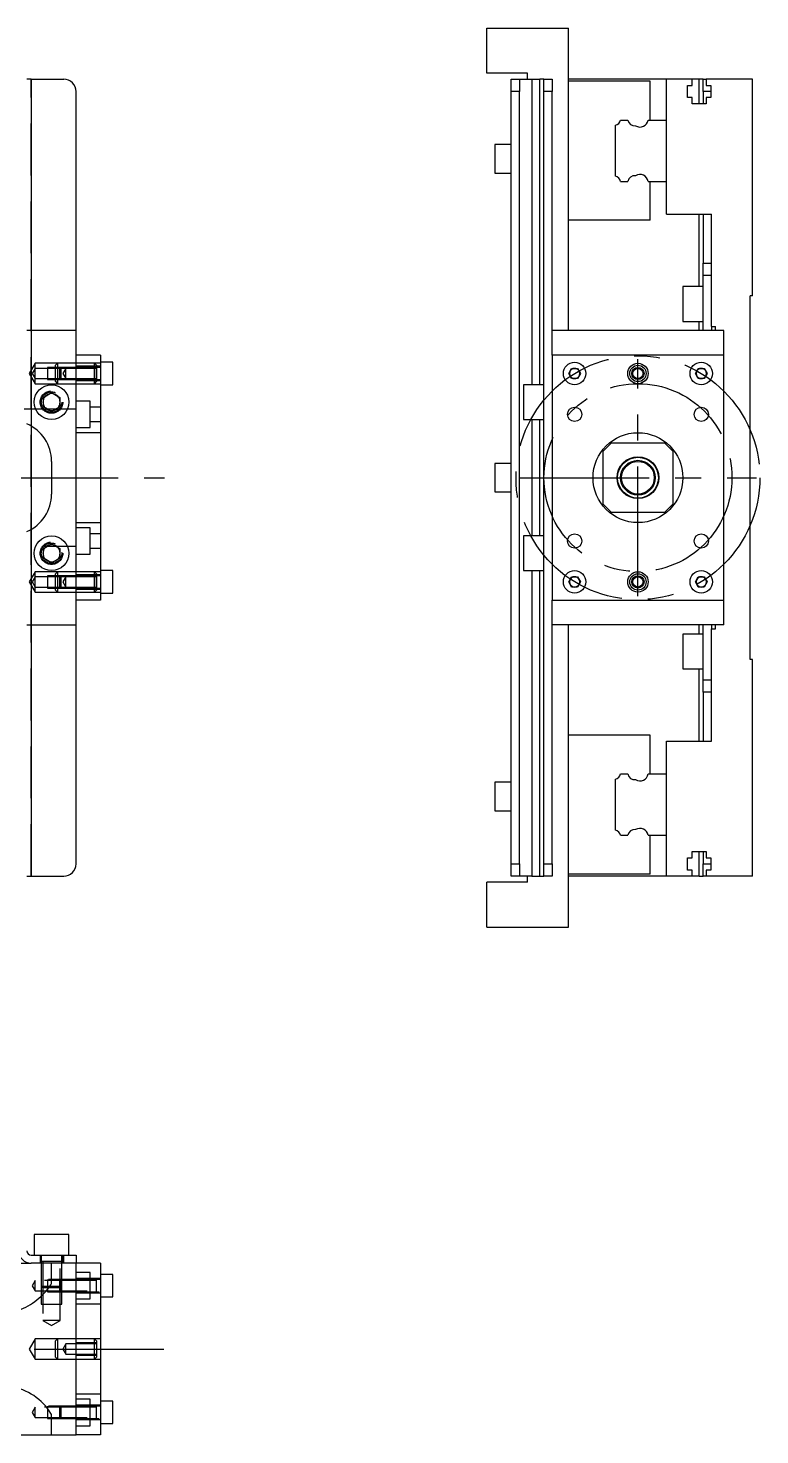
# Model space of a CAD drawing. Extents: x -28 to 973, y -270 to 112.
# Drawn here: x 794.3 to 973.4, y -234.2 to 110 of the extents above; entities that cross this region are included whole.
import ezdxf

# ---------------------------------------------------------------- set-up
doc = ezdxf.new("R2010")
doc.units = 0
doc.linetypes.add('CENTER', pattern=[50.8, 31.75, -6.35, 6.35, -6.35])
doc.linetypes.add('DASHED', pattern=[19.05, 12.7, -6.35])
doc.layers.get('0').update_dxf_attribs({"linetype": 'CONTINUOUS'})
doc.layers.add('CENTER', color=1, linetype='CENTER')

msp = doc.modelspace()

# ---------------------------------------------------------------- linework, layer by layer
at = {"color": 7, "linetype": 'CONTINUOUS'}
for p, q in [((906.53, 99), (906.53, 110)), ((906.53, 110), (926.53, 110)), ((926.53, 36), (926.53, 110)), ((795, 97.5), (794, 97.5)), ((795, 97.5), (795, -97.5)), ((795, 97.5), (803, 97.5)), ((916.53, 99), (906.53, 99)), ((912.53, 97.5), (914.53, 97.5)), ((912.53, 94.5), (912.53, 97.5)), ((914.53, 97.5), (917.53, 97.5)), ((914.53, 97.5), (914.53, 94.5)), ((916.53, 97.5), (916.53, 99)), ((917.53, 97.5), (917.53, 22.75)), ((917.53, 97.5), (919.53, 97.5)), ((919.53, 22.75), (919.53, 97.5)), ((920.53, 97.5), (919.53, 97.5)), ((920.53, 97.5), (922.53, 97.5)), ((920.53, 94.5), (920.53, 97.5)), ((922.53, 97.5), (922.53, 94.5)), ((950.53, 97.5), (926.53, 97.5)), ((946.53, 97), (926.53, 97)), ((946.53, 87.5), (946.53, 97)), ((950.53, 87.5), (950.53, 97.5)), ((956.83, 97.5), (950.53, 97.5)), ((958.53, 97.5), (956.83, 97.5)), ((956.83, 96), (956.83, 97.5)), ((958.53, 91.5), (958.53, 97.5)), ((959.53, 97.5), (958.53, 97.5)), ((959.53, 97.5), (960.23, 97.5)), ((959.53, 94.5), (959.53, 97.5)), ((960.23, 97.5), (960.23, 96)), ((971.53, 97.5), (960.23, 97.5)), ((971.53, 44.5), (971.53, 97.5)), ((806, -94.5), (806, 94.5)), ((914.53, 94.5), (912.53, 94.5)), ((912.53, -94.5), (912.53, 94.5)), ((914.53, -94.5), (914.53, 94.5)), ((920.53, -94.5), (920.53, 94.5)), ((922.53, 94.5), (920.53, 94.5)), ((922.53, 36), (922.53, 94.5)), ((955.68, 96), (956.83, 96)), ((955.68, 93), (955.68, 96)), ((956.83, 93), (955.68, 93)), ((956.83, 91.5), (956.83, 93)), ((961.38, 94.5), (959.53, 94.5)), ((959.53, 94.5), (959.53, 91.5)), ((960.23, 96), (961.38, 96)), ((960.23, 93), (960.23, 91.5)), ((961.38, 93), (960.23, 93)), ((961.38, 96), (961.38, 93)), ((960.23, 91.5), (956.83, 91.5)), ((938.03, 73.752272), (938.03, 86.247728)), ((939.282272, 87.5), (941.05668, 87.5)), ((946.007372, 87.5), (950.53, 87.5)), ((950.53, 72.5), (950.53, 87.5)), ((950.53, 72.5), (950.53, 87.5)), ((908.53, 81.5), (908.53, 78)), ((912.53, 81.5), (908.53, 81.5)), ((908.53, 78), (908.53, 74.5)), ((908.53, 74.5), (912.53, 74.5)), ((939.282272, 72.5), (941.05668, 72.5)), ((946.007372, 72.5), (950.53, 72.5)), ((946.53, 63), (946.53, 72.5)), ((950.53, 64.5), (950.53, 72.5)), ((946.53, 63), (926.53, 63)), ((950.53, 64.5), (961.53, 64.5)), ((958.53, 46.75), (958.53, 64.5)), ((959.53, 64.5), (959.53, 52.5)), ((961.53, 37), (961.53, 64.5)), ((959.53, 52.5), (961.53, 52.5)), ((959.53, 49.5), (959.53, 52.5)), ((961.53, 49.5), (959.53, 49.5)), ((959.53, 36), (959.53, 49.5)), ((954.53, 46.75), (954.53, 42.5)), ((959.53, 46.75), (954.53, 46.75)), ((954.53, 42.5), (954.53, 38.25)), ((971.03, -44.5), (971.03, 44.5)), ((971.53, 44.5), (971.03, 44.5)), ((954.53, 38.25), (959.53, 38.25)), ((958.53, 36), (958.53, 38.25)), ((806, -36), (806, 36)), ((922.53, 30), (922.53, 36)), ((964.53, 36), (922.53, 36)), ((922.53, 30), (922.53, 36)), ((961.53, 37), (962.53, 37)), ((961.53, 37), (961.53, 36)), ((962.53, 36), (962.53, 37)), ((964.53, 30), (964.53, 36)), ((812, 30), (806, 30)), ((812, 30), (812, -30)), ((815, 28.25), (812, 28.25)), ((815, 22.75), (815, 28.25)), ((922.53, 30), (922.53, -30)), ((964.53, 30), (922.53, 30)), ((964.53, -30), (964.53, 30)), ((926.586624, 25.5), (927.308312, 26.75)), ((927.308312, 24.25), (926.586624, 25.5)), ((927.308312, 26.75), (928.751688, 26.75)), ((928.751688, 24.25), (927.308312, 24.25)), ((928.751688, 26.75), (929.473376, 25.5)), ((929.473376, 25.5), (928.751688, 24.25)), ((957.586624, 25.5), (958.308312, 26.75)), ((958.308312, 24.25), (957.586624, 25.5)), ((958.308312, 26.75), (959.751688, 26.75)), ((959.751688, 24.25), (958.308312, 24.25)), ((959.751688, 26.75), (960.473376, 25.5)), ((960.473376, 25.5), (959.751688, 24.25)), ((798, 19.6547), (800, 20.809402)), ((800, 20.809402), (802, 19.6547)), ((811, 23.999994), (811, 24.00051)), ((812, 22.75), (815, 22.75)), ((915.53, 22.75), (915.53, 18.5)), ((920.53, 22.75), (915.53, 22.75)), ((798, 17.3453), (798, 19.6547)), ((800, 16.190598), (798, 17.3453)), ((802, 17.3453), (800, 16.190598)), ((802, 19.6547), (802, 17.3453)), ((915.53, 18.5), (915.53, 14.25)), ((915.53, 14.25), (920.53, 14.25)), ((917.53, 14.25), (917.53, -14.25)), ((919.53, -14.25), (919.53, 14.25)), ((937.03, 8.5), (935.03, 6.5)), ((937.03, 8.5), (950.03, 8.5)), ((952.03, 6.5), (950.03, 8.5)), ((908.53, 3.5), (908.53, 0)), ((912.53, 3.5), (908.53, 3.5)), ((935.03, -6.5), (935.03, 6.5)), ((952.03, 6.5), (952.03, -6.5)), ((908.53, 0), (908.53, -3.5)), ((908.53, -3.5), (912.53, -3.5)), ((935.03, -6.5), (937.03, -8.5)), ((950.03, -8.5), (952.03, -6.5)), ((950.03, -8.5), (937.03, -8.5)), ((798, -17.3453), (800, -16.190598)), ((800, -16.190598), (802, -17.3453)), ((915.53, -14.25), (915.53, -18.5)), ((920.53, -14.25), (915.53, -14.25)), ((798, -19.6547), (798, -17.3453)), ((800, -20.809402), (798, -19.6547)), ((802, -19.6547), (800, -20.809402)), ((802, -17.3453), (802, -19.6547)), ((915.53, -18.5), (915.53, -22.75)), ((815, -22.75), (812, -22.75)), ((815, -28.25), (815, -22.75)), ((915.53, -22.75), (920.53, -22.75)), ((917.53, -22.75), (917.53, -97.5)), ((919.53, -97.5), (919.53, -22.75)), ((811, -27.000006), (811, -26.99949)), ((926.586624, -25.5), (927.308312, -24.25)), ((927.308312, -26.75), (926.586624, -25.5)), ((927.308312, -24.25), (928.751688, -24.25)), ((928.751688, -26.75), (927.308312, -26.75)), ((928.751688, -24.25), (929.473376, -25.5)), ((929.473376, -25.5), (928.751688, -26.75)), ((957.586624, -25.5), (958.308312, -24.25)), ((958.308312, -26.75), (957.586624, -25.5)), ((958.308312, -24.25), (959.751688, -24.25)), ((959.751688, -26.75), (958.308312, -26.75)), ((959.751688, -24.25), (960.473376, -25.5)), ((960.473376, -25.5), (959.751688, -26.75)), ((812, -30), (806, -30)), ((812, -28.25), (815, -28.25)), ((922.53, -36), (922.53, -30)), ((922.53, -30), (964.53, -30)), ((922.53, -36), (922.53, -30)), ((964.53, -36), (964.53, -30)), ((922.53, -94.5), (922.53, -36)), ((964.53, -36), (922.53, -36)), ((926.53, -110), (926.53, -36)), ((958.53, -38.25), (958.53, -36)), ((959.53, -49.5), (959.53, -36)), ((961.53, -36), (961.53, -37)), ((961.53, -64.5), (961.53, -37)), ((961.53, -37), (962.53, -37)), ((962.53, -37), (962.53, -36)), ((954.53, -38.25), (954.53, -42.5)), ((959.53, -38.25), (954.53, -38.25)), ((954.53, -42.5), (954.53, -46.75)), ((971.53, -44.5), (971.03, -44.5)), ((971.53, -97.5), (971.53, -44.5)), ((954.53, -46.75), (959.53, -46.75)), ((958.53, -64.5), (958.53, -46.75)), ((959.53, -49.5), (961.53, -49.5)), ((959.53, -52.5), (959.53, -49.5)), ((961.53, -52.5), (959.53, -52.5)), ((959.53, -52.5), (959.53, -64.5)), ((946.53, -63), (926.53, -63)), ((946.53, -72.5), (946.53, -63)), ((950.53, -72.5), (950.53, -64.5)), ((950.53, -64.5), (961.53, -64.5)), ((908.53, -74.5), (908.53, -78)), ((912.53, -74.5), (908.53, -74.5)), ((938.03, -86.247728), (938.03, -73.752272)), ((939.282272, -72.5), (941.05668, -72.5)), ((946.007372, -72.5), (950.53, -72.5)), ((950.53, -87.5), (950.53, -72.5)), ((950.53, -87.5), (950.53, -72.5)), ((908.53, -78), (908.53, -81.5)), ((908.53, -81.5), (912.53, -81.5)), ((939.282272, -87.5), (941.05668, -87.5)), ((946.007372, -87.5), (950.53, -87.5)), ((946.53, -97), (946.53, -87.5)), ((950.53, -97.5), (950.53, -87.5)), ((956.83, -91.5), (960.23, -91.5)), ((956.83, -93), (956.83, -91.5)), ((958.53, -97.5), (958.53, -91.5)), ((959.53, -91.5), (959.53, -94.5)), ((960.23, -91.5), (960.23, -93)), ((912.53, -94.5), (914.53, -94.5)), ((912.53, -97.5), (912.53, -94.5)), ((914.53, -94.5), (914.53, -97.5)), ((920.53, -94.5), (922.53, -94.5)), ((920.53, -97.5), (920.53, -94.5)), ((922.53, -94.5), (922.53, -97.5)), ((955.68, -93), (956.83, -93)), ((955.68, -96), (955.68, -93)), ((956.83, -96), (955.68, -96)), ((956.83, -97.5), (956.83, -96)), ((959.53, -94.5), (961.38, -94.5)), ((959.53, -97.5), (959.53, -94.5)), ((960.23, -93), (961.38, -93)), ((960.23, -96), (960.23, -97.5)), ((961.38, -96), (960.23, -96)), ((961.38, -93), (961.38, -96)), ((794, -97.5), (795, -97.5)), ((795, -97.5), (803, -97.5)), ((906.53, -110), (906.53, -99)), ((916.53, -99), (906.53, -99)), ((914.53, -97.5), (912.53, -97.5)), ((917.53, -97.5), (914.53, -97.5)), ((916.53, -99), (916.53, -97.5)), ((917.53, -97.5), (919.53, -97.5)), ((919.53, -97.5), (920.53, -97.5)), ((922.53, -97.5), (920.53, -97.5)), ((946.53, -97), (926.53, -97)), ((950.53, -97.5), (926.53, -97.5)), ((956.83, -97.5), (950.53, -97.5)), ((958.53, -97.5), (956.83, -97.5)), ((958.53, -97.5), (959.53, -97.5)), ((960.23, -97.5), (959.53, -97.5)), ((971.53, -97.5), (960.23, -97.5)), ((906.53, -110), (926.53, -110)), ((804.25, -185.21), (795.75, -185.21)), ((795.75, -185.21), (795.75, -190.21)), ((804.25, -190.21), (804.25, -185.21)), ((792, -192.21), (795, -192.21)), ((795, -190.21), (803, -190.21)), ((803, -192.21), (795, -192.21)), ((803, -192.21), (803, -190.21)), ((803, -190.21), (806, -190.21)), ((806, -192.21), (803, -192.21)), ((806, -190.21), (806, -192.21)), ((812, -192.21), (806, -192.21)), ((806, -234.21), (806, -192.21)), ((812, -192.21), (812, -234.21)), ((815, -194.96), (812, -194.96)), ((815, -200.46), (815, -194.96)), ((812, -200.46), (815, -200.46)), ((815, -225.96), (812, -225.96)), ((815, -231.46), (815, -225.96)), ((812, -231.46), (815, -231.46)), ((792, -234.21), (806, -234.21)), ((812, -234.21), (806, -234.21))]:
    msp.add_line(p, q, dxfattribs=at)
at = {"color": 3, "linetype": 'DASHED'}
for p, q in [((795, -97.5), (795, 97.5)), ((806, 36), (794, 36)), ((796, 28), (794.556624, 25.5)), ((796, 26.75), (796, 28)), ((801.5, 28), (796, 28)), ((801.5, 28), (801, 27.5)), ((801.5, 28), (801.5, 26.999994)), ((806, 28), (801.5, 28)), ((810.5, 28), (806, 28)), ((810.5, 27), (810.5, 28)), ((811, 27.5), (810.5, 28)), ((812, 28), (810.5, 28)), ((794.556624, 25.5), (796, 23)), ((796, 26.75), (795.278312, 25.5)), ((795.278312, 25.5), (796, 24.25)), ((796, 24.25), (796, 26.75)), ((799, 26.75), (796, 26.75)), ((796, 23), (796, 24.25)), ((796, 24.25), (799, 24.25)), ((799, 26.999994), (799, 24.000006)), ((802.249994, 26.999994), (799, 26.999994)), ((802, 26.75), (799, 26.75)), ((799, 24.25), (802, 24.25)), ((801, 26.999994), (801, 27.5)), ((801, 24.000006), (801, 26.999994)), ((801.5, 26.999994), (801.5, 24.000006)), ((802.25, 27), (802, 26.75)), ((802, 24.25), (802, 26.75)), ((806, 26.75), (802, 26.75)), ((802, 24.25), (806, 24.25)), ((802, 24.25), (802.25, 24)), ((806, 26.999994), (802.249994, 26.999994)), ((802.25, 27), (802.25, 24)), ((806, 27), (802.25, 27)), ((803.5, 26.75), (802.778312, 25.5)), ((802.778312, 25.5), (803.5, 24.25)), ((803.5, 24.25), (803.5, 26.75)), ((812, 27.25), (806, 27.25)), ((811, 27), (806, 27)), ((811, 26.75), (806, 26.75)), ((806, 24.25), (811, 24.25)), ((810.5, 26.75), (810.5, 27)), ((810.5, 24.25), (810.5, 26.75)), ((810.5, 24), (810.5, 24.25)), ((811, 27), (810.995, 27)), ((811, 27.5), (811, 27.140536)), ((811, 27.140536), (811, 27)), ((811, 26.875392), (811, 27)), ((811, 27), (811, 26.875392)), ((812, 27), (811, 27)), ((811.005, 27), (811, 27)), ((811, 24.124608), (811, 26.875392)), ((811, 26.875392), (811, 25.498804)), ((811, 25.498804), (811, 24.124608)), ((811, 24), (811, 24.124608)), ((811, 24.124608), (811, 24)), ((796, 23), (801.5, 23)), ((799, 24.000006), (802.249994, 24.000006)), ((801, 23.5), (801, 24.000006)), ((801, 23.5), (801.5, 23)), ((801.5, 24.000006), (801.5, 23)), ((801.5, 23), (806, 23)), ((802.249994, 24.000006), (806, 24.000006)), ((802.25, 24), (806, 24)), ((806, 24), (811, 24)), ((806, 23.75), (812, 23.75)), ((806, 23), (810.5, 23)), ((810.5, 23), (810.5, 24)), ((810.5, 23), (811, 23.5)), ((810.5, 23), (812, 23)), ((810.995, 24), (811, 24)), ((811, 24), (811, 23.859464)), ((811, 24), (812, 24)), ((811, 24), (811.005, 24)), ((811, 23.859464), (811, 23.5)), ((797.5, 18.5), (797.52689, 18.865682)), ((809.5, 18.75), (806, 18.75)), ((809.5, 12.25), (809.5, 18.75)), ((812, 17.25), (809.5, 17.25)), ((806, 16.75), (760, 16.75)), ((806, 12.25), (809.5, 12.25)), ((812, 11), (806, 11)), ((809.5, 13.75), (812, 13.75)), ((800, 4), (800, -4)), ((806, -11), (812, -11)), ((809.5, -12.25), (806, -12.25)), ((809.5, -18.75), (809.5, -12.25)), ((812, -13.75), (809.5, -13.75)), ((760, -16.75), (806, -16.75)), ((802.483582, -18.213962), (802.5, -18.5)), ((806, -18.75), (809.5, -18.75)), ((809.5, -17.25), (812, -17.25)), ((796, -23), (794.556624, -25.5)), ((796, -24.25), (796, -23)), ((801.5, -23), (796, -23)), ((799, -24.000006), (799, -26.999994)), ((802.249994, -24.000006), (799, -24.000006)), ((801.5, -23), (801, -23.5)), ((801, -24.000006), (801, -23.5)), ((801, -26.999994), (801, -24.000006)), ((801.5, -23), (801.5, -24.000006)), ((806, -23), (801.5, -23)), ((801.5, -24.000006), (801.5, -26.999994)), ((802.25, -24), (802, -24.25)), ((806, -24.000006), (802.249994, -24.000006)), ((802.25, -24), (802.25, -27)), ((806, -24), (802.25, -24)), ((810.5, -23), (806, -23)), ((812, -23.75), (806, -23.75)), ((811, -24), (806, -24)), ((810.5, -24), (810.5, -23)), ((811, -23.5), (810.5, -23)), ((812, -23), (810.5, -23)), ((810.5, -24.25), (810.5, -24)), ((811, -24), (810.995, -24)), ((811, -23.5), (811, -23.859464)), ((811, -23.859464), (811, -24)), ((811, -24.124608), (811, -24)), ((811, -24), (811, -24.124608)), ((811.005, -24), (811, -24)), ((812, -24), (811, -24)), ((794.556624, -25.5), (796, -28)), ((796, -24.25), (795.278312, -25.5)), ((795.278312, -25.5), (796, -26.75)), ((796, -26.75), (796, -24.25)), ((799, -24.25), (796, -24.25)), ((796, -28), (796, -26.75)), ((796, -26.75), (799, -26.75)), ((802, -24.25), (799, -24.25)), ((799, -26.75), (802, -26.75)), ((799, -26.999994), (802.249994, -26.999994)), ((801, -27.5), (801, -26.999994)), ((801, -27.5), (801.5, -28)), ((801.5, -26.999994), (801.5, -28)), ((802, -26.75), (802, -24.25)), ((806, -24.25), (802, -24.25)), ((802, -26.75), (806, -26.75)), ((802, -26.75), (802.25, -27)), ((802.249994, -26.999994), (806, -26.999994)), ((802.25, -27), (806, -27)), ((803.5, -24.25), (802.778312, -25.5)), ((802.778312, -25.5), (803.5, -26.75)), ((803.5, -26.75), (803.5, -24.25)), ((811, -24.25), (806, -24.25)), ((806, -26.75), (811, -26.75)), ((806, -27), (811, -27)), ((806, -27.25), (812, -27.25)), ((810.5, -26.75), (810.5, -24.25)), ((810.5, -27), (810.5, -26.75)), ((810.5, -28), (810.5, -27)), ((810.5, -28), (811, -27.5)), ((810.995, -27), (811, -27)), ((811, -26.875392), (811, -24.124608)), ((811, -24.124608), (811, -25.501196)), ((811, -25.501196), (811, -26.875392)), ((811, -27), (811, -26.875392)), ((811, -26.875392), (811, -27)), ((811, -27), (811, -27.140536)), ((811, -27), (811.005, -27)), ((811, -27), (812, -27)), ((811, -27.140536), (811, -27.5)), ((796, -28), (801.5, -28)), ((801.5, -28), (806, -28)), ((806, -28), (810.5, -28)), ((810.5, -28), (812, -28)), ((794, -36), (806, -36)), ((797.25, -190.21), (797.25, -192.21)), ((802.500006, -191.81), (797.499994, -191.81)), ((797.500006, -190.21), (797.500006, -202.21)), ((797.9, -191.81), (797.9, -206.21)), ((800, -196.944622), (800, -192.21)), ((802.1, -206.21), (802.1, -191.81)), ((802.499994, -202.21), (802.499994, -190.21)), ((802.75, -192.21), (802.75, -190.21)), ((809.5, -194.46), (806, -194.46)), ((812, -195.96), (806, -195.96)), ((809.5, -200.96), (809.5, -194.46)), ((796, -196.46), (795.278312, -197.71)), ((795.278312, -197.71), (796, -198.96)), ((796, -198.96), (796, -196.46)), ((811, -196.46), (796, -196.46)), ((796, -198.96), (811, -198.96)), ((797.5, -197.81), (802.5, -197.81)), ((797.5, -197.81), (797.9, -198.21)), ((802.1, -198.21), (797.9, -198.21)), ((799, -196.210006), (799, -199.209994)), ((812, -196.210006), (799, -196.210006)), ((799, -199.209994), (812, -199.209994)), ((799.840926, -197.487602), (799.9594, -197.192522)), ((799.9594, -197.192522), (800, -196.944622)), ((802.25, -196.21), (802, -196.46)), ((802, -198.96), (802, -196.46)), ((802, -198.96), (802.25, -199.21)), ((802.1, -198.21), (802.5, -197.81)), ((802.25, -196.21), (802.25, -199.21)), ((806, -199.46), (812, -199.46)), ((811, -199.210006), (811, -196.209994)), ((797.500006, -202.21), (802.499994, -202.21)), ((806, -200.96), (809.5, -200.96)), ((812, -202.21), (806, -202.21)), ((800, -206.21), (797.9, -206.21)), ((797.9, -206.21), (800, -207.422436)), ((802.1, -206.21), (800, -206.21)), ((800, -207.422436), (802.1, -206.21)), ((796, -210.71), (794.556624, -213.21)), ((794.556624, -213.21), (796, -215.71)), ((796, -215.71), (796, -210.71)), ((801.5, -210.71), (796, -210.71)), ((801.5, -210.71), (801, -211.21)), ((801, -215.21), (801, -211.21)), ((801.5, -210.71), (801.5, -215.71)), ((806, -210.71), (801.5, -210.71)), ((803.5, -211.96), (802.778312, -213.21)), ((802.778312, -213.21), (803.5, -214.46)), ((803.5, -214.46), (803.5, -211.96)), ((806, -211.96), (803.5, -211.96)), ((810.5, -210.71), (806, -210.71)), ((811, -211.710006), (806, -211.710006)), ((811, -211.96), (806, -211.96)), ((810.5, -215.71), (810.5, -210.71)), ((811, -211.21), (810.5, -210.71)), ((812, -210.71), (810.5, -210.71)), ((811, -211.21), (811, -215.21)), ((796, -215.71), (801.5, -215.71)), ((801, -215.21), (801.5, -215.71)), ((801.5, -215.71), (806, -215.71)), ((803.5, -214.46), (806, -214.46)), ((806, -214.46), (811, -214.46)), ((806, -214.709994), (811, -214.709994)), ((806, -215.71), (810.5, -215.71)), ((810.5, -215.71), (811, -215.21)), ((810.5, -215.71), (812, -215.71)), ((806, -224.21), (812, -224.21)), ((809.5, -225.46), (806, -225.46)), ((812, -226.96), (806, -226.96)), ((809.5, -231.96), (809.5, -225.46)), ((796, -227.46), (795.278312, -228.71)), ((795.278312, -228.71), (796, -229.96)), ((796, -229.96), (796, -227.46)), ((811, -227.46), (796, -227.46)), ((796, -229.96), (811, -229.96)), ((799, -227.210006), (799, -230.209994)), ((812, -227.210006), (799, -227.210006)), ((799, -230.209994), (812, -230.209994)), ((799.96689, -229.253798), (799.86994, -228.99346)), ((800, -229.475378), (799.96689, -229.253798)), ((800, -234.21), (800, -229.475378)), ((802.25, -227.21), (802, -227.46)), ((802, -229.96), (802, -227.46)), ((802, -229.96), (802.25, -230.21)), ((802.25, -227.21), (802.25, -230.21)), ((806, -230.46), (812, -230.46)), ((811, -230.210006), (811, -227.209994)), ((806, -231.96), (809.5, -231.96))]:
    msp.add_line(p, q, dxfattribs=at)
at = {"color": 7, "linetype": 'CONTINUOUS'}
for centre, radius in [((928.03, 25.5), 2.75), ((943.53, 25.5), 2.5), ((959.03, 25.5), 2.75), ((943.53, 25.5), 2), ((943.53, 25.5), 1.25), ((800, 18.5), 4.25), ((928.03, 15.5), 1.75), ((959.03, 15.5), 1.75), ((943.53, 0), 11), ((943.53, 0), 5.125), ((943.53, 0), 5), ((943.53, 0), 4.25), ((943.53, 0), 4), ((928.03, -15.5), 1.75), ((959.03, -15.5), 1.75), ((800, -18.5), 4.25), ((928.03, -25.5), 2.75), ((943.53, -25.5), 2.5), ((943.53, -25.5), 2), ((959.03, -25.5), 2.75), ((943.53, -25.5), 1.25)]:
    msp.add_circle(centre, radius, dxfattribs=at)
at = {"color": 3, "linetype": 'CONTINUOUS'}
for centre in [(943.53, 25.5), (943.53, -25.5)]:
    msp.add_circle(centre, 1.5, dxfattribs=at)
at = {"color": 3, "linetype": 'DASHED'}
for centre, radius in [((800, 18.5), 2.75), ((800, 18.5), 2.5), ((800, -18.5), 2.75), ((800, -18.5), 2.5)]:
    msp.add_circle(centre, radius, dxfattribs=at)
at = {"color": 7, "linetype": 'CONTINUOUS'}
for centre, radius, start, end in [((803, 94.5), 3, 0, 90), ((937.63, 87.9), 1.7, 283.608961, 346.391039), ((942.73, 87.8), 1.7, 190.164249, 277.540197), ((944.03, 87.8), 2, 237.42103, 351.373073), ((937.63, 72.1), 1.7, 13.608961, 76.391039), ((942.73, 72.2), 1.7, 82.459803, 169.835751), ((944.03, 72.2), 2, 8.626927, 122.57897), ((928.03, 25.5), 1.25, 150, 180), ((928.03, 25.5), 1.25, 180, 210), ((928.03, 25.5), 1.25, 90, 150), ((928.03, 25.5), 1.25, 210, 270), ((928.03, 25.5), 1.25, 30, 90), ((928.03, 25.5), 1.25, 270, 330), ((928.03, 25.5), 1.25, 330, 30), ((959.03, 25.5), 1.25, 150, 180), ((959.03, 25.5), 1.25, 180, 210), ((959.03, 25.5), 1.25, 90, 150), ((959.03, 25.5), 1.25, 210, 270), ((959.03, 25.5), 1.25, 30, 90), ((959.03, 25.5), 1.25, 270, 330), ((959.03, 25.5), 1.25, 330, 30), ((800, 18.5), 2.1, 162.24721, 180), ((800, 18.5), 2.1, 180, 197.75279), ((800, 18.5), 2.1, 137.75279, 162.24721), ((800, 18.5), 2.1, 197.75279, 222.24721), ((800, 18.5), 2.1, 102.24721, 137.75279), ((800, 18.5), 2.1, 77.75279, 102.24721), ((800, 18.5), 2.1, 42.24721, 77.75279), ((800, 18.5), 2.1, 17.75279, 42.24721), ((800, 18.5), 2.1, 317.75279, 342.24721), ((800, 18.5), 2.1, 342.24721, 17.75279), ((800, 18.5), 2.1, 222.24721, 257.75279), ((800, 18.5), 2.1, 257.75279, 282.24721), ((800, 18.5), 2.1, 282.24721, 317.75279), ((800, -18.5), 2.1, 137.75279, 162.24721), ((800, -18.5), 2.1, 102.24721, 137.75279), ((800, -18.5), 2.1, 77.75279, 102.24721), ((800, -18.5), 2.1, 42.24721, 77.75279), ((800, -18.5), 2.1, 17.75279, 42.24721), ((800, -18.5), 2.1, 162.24721, 180), ((800, -18.5), 2.1, 180, 197.75279), ((800, -18.5), 2.1, 197.75279, 222.24721), ((800, -18.5), 2.1, 222.24721, 257.75279), ((800, -18.5), 2.1, 257.75279, 282.24721), ((800, -18.5), 2.1, 282.24721, 317.75279), ((800, -18.5), 2.1, 317.75279, 342.24721), ((800, -18.5), 2.1, 342.24721, 17.75279), ((928.03, -25.5), 1.25, 150, 180), ((928.03, -25.5), 1.25, 180, 210), ((928.03, -25.5), 1.25, 90, 150), ((928.03, -25.5), 1.25, 210, 270), ((928.03, -25.5), 1.25, 30, 90), ((928.03, -25.5), 1.25, 270, 330), ((928.03, -25.5), 1.25, 330, 30), ((959.03, -25.5), 1.25, 150, 180), ((959.03, -25.5), 1.25, 180, 210), ((959.03, -25.5), 1.25, 90, 150), ((959.03, -25.5), 1.25, 210, 270), ((959.03, -25.5), 1.25, 30, 90), ((959.03, -25.5), 1.25, 270, 330), ((959.03, -25.5), 1.25, 330, 30), ((937.63, -72.1), 1.7, 283.608961, 346.391039), ((942.73, -72.2), 1.7, 190.164249, 277.540197), ((944.03, -72.2), 2, 237.42103, 351.373073), ((944.03, -87.8), 2, 8.626927, 122.57897), ((937.63, -87.9), 1.7, 13.608961, 76.391039), ((942.73, -87.8), 1.7, 82.459803, 169.835751), ((803, -94.5), 3, 270, 0), ((795, -189.21), 3, 180, 270), ((795, -189.21), 1, 180, 270)]:
    msp.add_arc(centre, radius, start, end, dxfattribs=at)
at = {"color": 3, "linetype": 'DASHED'}
for centre, radius, start, end in [((790, 4), 10, 0, 66.421822), ((790, -4), 10, 293.578178, 0), ((786.046423, -188.165785), 16.648862, 290.9532474, 325.95062329), ((787.798725, -236.391461), 14.157848, 31.50258976, 81.05531002)]:
    msp.add_arc(centre, radius, start, end, dxfattribs=at)
at = {"layer": 'CENTER', "color": 1, "linetype": 'CENTER'}
for p, q in [((943.53, -29), (943.53, 29)), ((-28.21745, 0), (827.622347, 0)), ((914.53, 0), (972.53, 0)), ((-17.038029, -213.21), (831.347774, -213.21))]:
    msp.add_line(p, q, dxfattribs=at)
for radius in [29.841247, 23]:
    msp.add_circle((943.53, 0), radius, dxfattribs=at)

doc.saveas('drawing.dxf')
